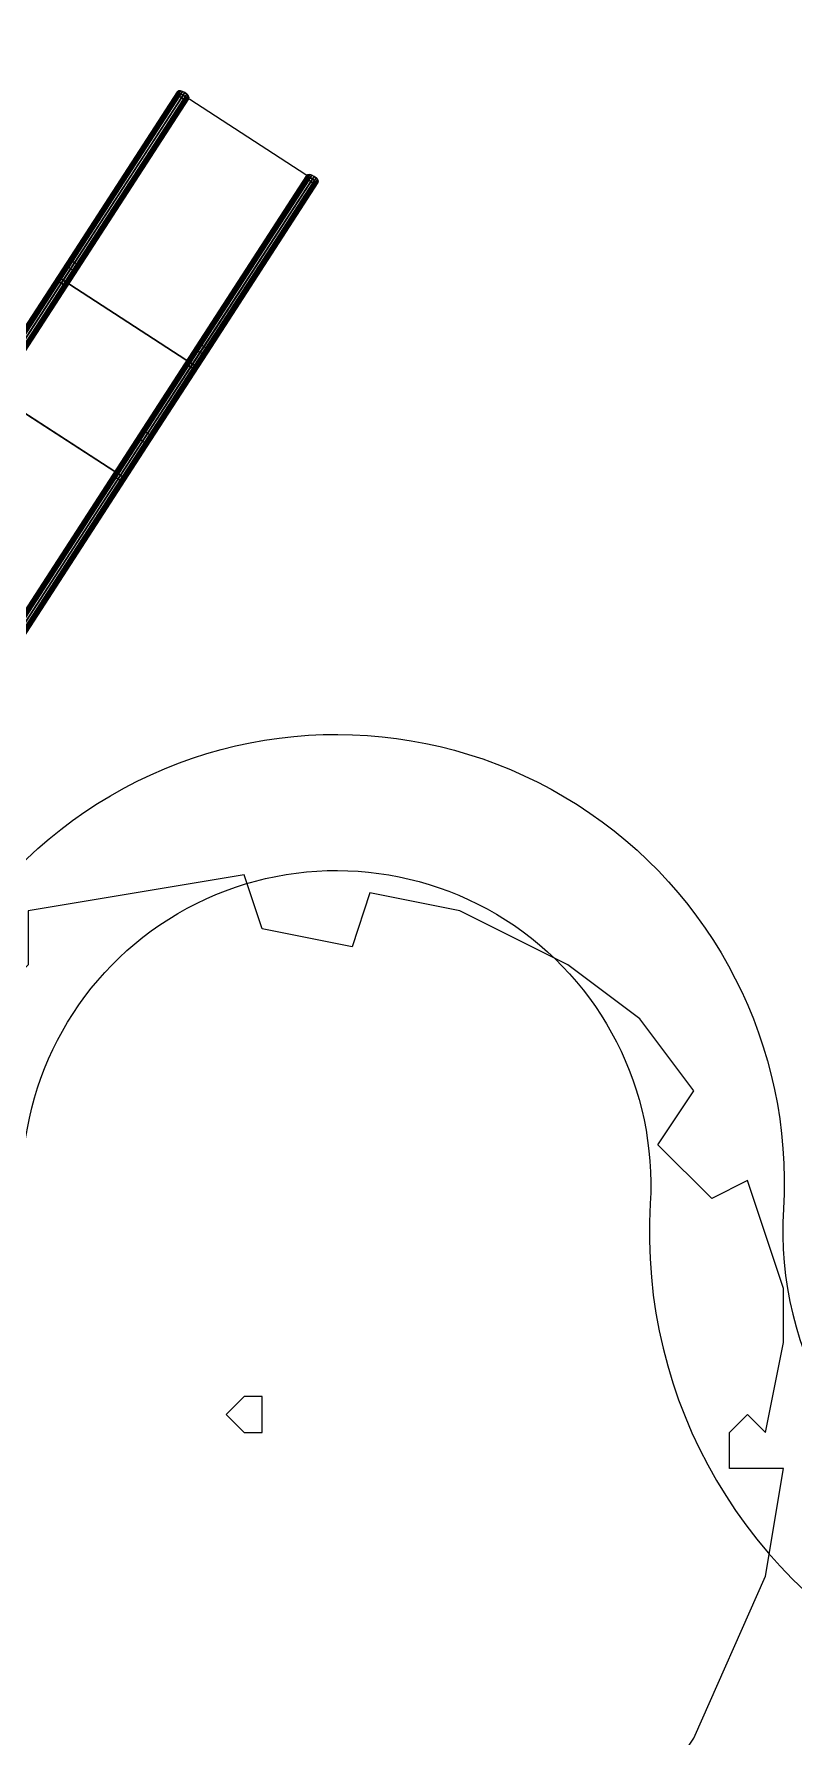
# Model space of a CAD drawing. Header units: millimetres. Extents: x -108 to 357, y -17 to 192.
# Drawn here: x 43.06 to 45.91, y 19.19 to 25.58 of the extents above; entities that cross this region are included whole.
import ezdxf

# ---------------------------------------------------------------- set-up
doc = ezdxf.new("R2010")
doc.units = ezdxf.units.MM
doc.layers.add('01 juegos infantiles', color=32, linetype='Continuous', lineweight=5)
doc.layers.add('POHON', color=62, linetype='Continuous', lineweight=5)

# ---------------------------------------------------------------- blocks, each defined once
blk = doc.blocks.new('A$C56F7531D')
at = {"layer": '01 juegos infantiles', "color": 1, "linetype": 'ByBlock'}
for p, q in [((1.3375, 5.0536, -2.0559), (0.76, 5.0536, -2.0559)), ((0.76, 5.0536, -2.0559), (0.76, 4.5569, -1.7789)), ((1.3375, 4.5569, -1.7789), (1.3375, 5.0536, -2.0559)), ((0.76, 4.5569, -1.7789), (1.3375, 4.5569, -1.7789))]:
    blk.add_line(p, q, dxfattribs=at)
for points in [[(0.7373, 5.1238, -1.8534), (0.7354, 5.1185, -1.8625), (0.7354, 5.88, -2.151), (0.7373, 5.8845, -2.1416)], [(0.7354, 5.1185, -1.8625), (0.7373, 5.1131, -1.8715), (0.7373, 5.8755, -2.1604), (0.7354, 5.88, -2.151)], [(0.7426, 5.1284, -1.8457), (0.7373, 5.1238, -1.8534), (0.7373, 5.8845, -2.1416), (0.7426, 5.8884, -2.1336)], [(0.7373, 5.1131, -1.8715), (0.7426, 5.1085, -1.8793), (0.7426, 5.8716, -2.1684), (0.7373, 5.8755, -2.1604)], [(0.7506, 5.1314, -1.8405), (0.7426, 5.1284, -1.8457), (0.7426, 5.8884, -2.1336), (0.7506, 5.8909, -2.1283)], [(0.7477, 5.0536, -2.0571), (0.7477, 5.88, -2.3702), (0.7723, 5.88, -2.3702), (0.7723, 5.0536, -2.0571)], [(0.7723, 5.0407, -2.0789), (0.7723, 5.88, -2.397), (0.7477, 5.88, -2.397), (0.7477, 5.0407, -2.0789)], [(0.7477, 5.88, -2.397), (0.7723, 5.88, -2.397), (0.7723, 5.88, -2.3702), (0.7477, 5.88, -2.3702)], [(0.76, 5.1325, -1.8387), (0.7506, 5.1314, -1.8405), (0.7506, 5.8909, -2.1283), (0.76, 5.8918, -2.1264)], [(0.7694, 5.1314, -1.8405), (0.76, 5.1325, -1.8387), (0.76, 5.8918, -2.1264), (0.7694, 5.8909, -2.1283)], [(1.3375, 5.88, -2.3691), (0.76, 5.88, -2.3691), (0.76, 5.0536, -2.0559), (1.3375, 5.0536, -2.0559)], [(0.7774, 5.1284, -1.8457), (0.7694, 5.1314, -1.8405), (0.7694, 5.8909, -2.1283), (0.7774, 5.8884, -2.1336)], [(0.7827, 5.1238, -1.8534), (0.7774, 5.1284, -1.8457), (0.7774, 5.8884, -2.1336), (0.7827, 5.8845, -2.1416)], [(0.7774, 5.1085, -1.8793), (0.7827, 5.1131, -1.8715), (0.7827, 5.8755, -2.1604), (0.7774, 5.8716, -2.1684)], [(0.7846, 5.1185, -1.8625), (0.7827, 5.1238, -1.8534), (0.7827, 5.8845, -2.1416), (0.7846, 5.88, -2.151)], [(0.7827, 5.1131, -1.8715), (0.7846, 5.1185, -1.8625), (0.7846, 5.88, -2.151), (0.7827, 5.8755, -2.1604)], [(1.3148, 5.1238, -1.8534), (1.3129, 5.1185, -1.8625), (1.3129, 5.88, -2.151), (1.3148, 5.8845, -2.1416)], [(1.3129, 5.1185, -1.8625), (1.3148, 5.1131, -1.8715), (1.3148, 5.8755, -2.1604), (1.3129, 5.88, -2.151)], [(1.3201, 5.1284, -1.8457), (1.3148, 5.1238, -1.8534), (1.3148, 5.8845, -2.1416), (1.3201, 5.8884, -2.1336)], [(1.3148, 5.1131, -1.8715), (1.3201, 5.1085, -1.8793), (1.3201, 5.8716, -2.1684), (1.3148, 5.8755, -2.1604)], [(1.3281, 5.1314, -1.8405), (1.3201, 5.1284, -1.8457), (1.3201, 5.8884, -2.1336), (1.3281, 5.8909, -2.1283)], [(1.3252, 5.0536, -2.0571), (1.3252, 5.88, -2.3702), (1.3498, 5.88, -2.3702), (1.3498, 5.0536, -2.0571)], [(1.3498, 5.0407, -2.0789), (1.3498, 5.88, -2.397), (1.3252, 5.88, -2.397), (1.3252, 5.0407, -2.0789)], [(1.3252, 5.88, -2.397), (1.3498, 5.88, -2.397), (1.3498, 5.88, -2.3702), (1.3252, 5.88, -2.3702)], [(1.3375, 5.1325, -1.8387), (1.3281, 5.1314, -1.8405), (1.3281, 5.8909, -2.1283), (1.3375, 5.8918, -2.1264)], [(1.3469, 5.1314, -1.8405), (1.3375, 5.1325, -1.8387), (1.3375, 5.8918, -2.1264), (1.3469, 5.8909, -2.1283)], [(1.3549, 5.1284, -1.8457), (1.3469, 5.1314, -1.8405), (1.3469, 5.8909, -2.1283), (1.3549, 5.8884, -2.1336)], [(1.3602, 5.1238, -1.8534), (1.3549, 5.1284, -1.8457), (1.3549, 5.8884, -2.1336), (1.3602, 5.8845, -2.1416)], [(1.3549, 5.1085, -1.8793), (1.3602, 5.1131, -1.8715), (1.3602, 5.8755, -2.1604), (1.3549, 5.8716, -2.1684)], [(1.3621, 5.1185, -1.8625), (1.3602, 5.1238, -1.8534), (1.3602, 5.8845, -2.1416), (1.3621, 5.88, -2.151)], [(1.3602, 5.1131, -1.8715), (1.3621, 5.1185, -1.8625), (1.3621, 5.88, -2.151), (1.3602, 5.8755, -2.1604)], [(0.7426, 5.1085, -1.8793), (0.7506, 5.1055, -1.8844), (0.7506, 5.8691, -2.1737), (0.7426, 5.8716, -2.1684)], [(0.7506, 5.1055, -1.8844), (0.76, 5.1044, -1.8862), (0.76, 5.8682, -2.1756), (0.7506, 5.8691, -2.1737)], [(0.76, 5.1044, -1.8862), (0.7694, 5.1055, -1.8844), (0.7694, 5.8691, -2.1737), (0.76, 5.8682, -2.1756)], [(0.7694, 5.1055, -1.8844), (0.7774, 5.1085, -1.8793), (0.7774, 5.8716, -2.1684), (0.7694, 5.8691, -2.1737)], [(1.3201, 5.1085, -1.8793), (1.3281, 5.1055, -1.8844), (1.3281, 5.8691, -2.1737), (1.3201, 5.8716, -2.1684)], [(1.3281, 5.1055, -1.8844), (1.3375, 5.1044, -1.8862), (1.3375, 5.8682, -2.1756), (1.3281, 5.8691, -2.1737)], [(1.3375, 5.1044, -1.8862), (1.3469, 5.1055, -1.8844), (1.3469, 5.8691, -2.1737), (1.3375, 5.8682, -2.1756)], [(1.3469, 5.1055, -1.8844), (1.3549, 5.1085, -1.8793), (1.3549, 5.8716, -2.1684), (1.3469, 5.8691, -2.1737)], [(0.7373, 4.7334, -1.6356), (0.7354, 4.7265, -1.6438), (0.7354, 5.1185, -1.8625), (0.7373, 5.1238, -1.8534)], [(0.7354, 4.7265, -1.6438), (0.7373, 4.7196, -1.652), (0.7373, 5.1131, -1.8715), (0.7354, 5.1185, -1.8625)], [(0.7426, 4.7393, -1.6286), (0.7373, 4.7334, -1.6356), (0.7373, 5.1238, -1.8534), (0.7426, 5.1284, -1.8457)], [(0.7373, 4.7196, -1.652), (0.7426, 4.7137, -1.659), (0.7426, 5.1085, -1.8793), (0.7373, 5.1131, -1.8715)], [(0.7506, 4.7432, -1.6239), (0.7426, 4.7393, -1.6286), (0.7426, 5.1284, -1.8457), (0.7506, 5.1314, -1.8405)], [(0.7426, 4.7137, -1.659), (0.7506, 4.7098, -1.6637), (0.7506, 5.1055, -1.8844), (0.7426, 5.1085, -1.8793)], [(0.76, 4.7446, -1.6223), (0.7506, 4.7432, -1.6239), (0.7506, 5.1314, -1.8405), (0.76, 5.1325, -1.8387)], [(0.7694, 4.7432, -1.6239), (0.76, 4.7446, -1.6223), (0.76, 5.1325, -1.8387), (0.7694, 5.1314, -1.8405)], [(0.7774, 4.7393, -1.6286), (0.7694, 4.7432, -1.6239), (0.7694, 5.1314, -1.8405), (0.7774, 5.1284, -1.8457)], [(0.7694, 4.7098, -1.6637), (0.7774, 4.7137, -1.659), (0.7774, 5.1085, -1.8793), (0.7694, 5.1055, -1.8844)], [(0.7827, 4.7334, -1.6356), (0.7774, 4.7393, -1.6286), (0.7774, 5.1284, -1.8457), (0.7827, 5.1238, -1.8534)], [(0.7774, 4.7137, -1.659), (0.7827, 4.7196, -1.652), (0.7827, 5.1131, -1.8715), (0.7774, 5.1085, -1.8793)], [(0.7846, 4.7265, -1.6438), (0.7827, 4.7334, -1.6356), (0.7827, 5.1238, -1.8534), (0.7846, 5.1185, -1.8625)], [(0.7827, 4.7196, -1.652), (0.7846, 4.7265, -1.6438), (0.7846, 5.1185, -1.8625), (0.7827, 5.1131, -1.8715)], [(1.3148, 4.7334, -1.6356), (1.3129, 4.7265, -1.6438), (1.3129, 5.1185, -1.8625), (1.3148, 5.1238, -1.8534)], [(1.3129, 4.7265, -1.6438), (1.3148, 4.7196, -1.652), (1.3148, 5.1131, -1.8715), (1.3129, 5.1185, -1.8625)], [(1.3201, 4.7393, -1.6286), (1.3148, 4.7334, -1.6356), (1.3148, 5.1238, -1.8534), (1.3201, 5.1284, -1.8457)], [(1.3148, 4.7196, -1.652), (1.3201, 4.7137, -1.659), (1.3201, 5.1085, -1.8793), (1.3148, 5.1131, -1.8715)], [(1.3281, 4.7432, -1.6239), (1.3201, 4.7393, -1.6286), (1.3201, 5.1284, -1.8457), (1.3281, 5.1314, -1.8405)], [(1.3201, 4.7137, -1.659), (1.3281, 4.7098, -1.6637), (1.3281, 5.1055, -1.8844), (1.3201, 5.1085, -1.8793)], [(1.3375, 4.7446, -1.6223), (1.3281, 4.7432, -1.6239), (1.3281, 5.1314, -1.8405), (1.3375, 5.1325, -1.8387)], [(1.3469, 4.7432, -1.6239), (1.3375, 4.7446, -1.6223), (1.3375, 5.1325, -1.8387), (1.3469, 5.1314, -1.8405)], [(1.3549, 4.7393, -1.6286), (1.3469, 4.7432, -1.6239), (1.3469, 5.1314, -1.8405), (1.3549, 5.1284, -1.8457)], [(1.3469, 4.7098, -1.6637), (1.3549, 4.7137, -1.659), (1.3549, 5.1085, -1.8793), (1.3469, 5.1055, -1.8844)], [(1.3602, 4.7334, -1.6356), (1.3549, 4.7393, -1.6286), (1.3549, 5.1284, -1.8457), (1.3602, 5.1238, -1.8534)], [(1.3549, 4.7137, -1.659), (1.3602, 4.7196, -1.652), (1.3602, 5.1131, -1.8715), (1.3549, 5.1085, -1.8793)], [(1.3621, 4.7265, -1.6438), (1.3602, 4.7334, -1.6356), (1.3602, 5.1238, -1.8534), (1.3621, 5.1185, -1.8625)], [(1.3602, 4.7196, -1.652), (1.3621, 4.7265, -1.6438), (1.3621, 5.1185, -1.8625), (1.3602, 5.1131, -1.8715)], [(0.7477, 4.5569, -1.78), (0.7477, 5.0536, -2.0571), (0.7723, 5.0536, -2.0571), (0.7723, 4.5569, -1.78)], [(0.7506, 4.7098, -1.6637), (0.76, 4.7084, -1.6653), (0.76, 5.1044, -1.8862), (0.7506, 5.1055, -1.8844)], [(0.76, 4.7084, -1.6653), (0.7694, 4.7098, -1.6637), (0.7694, 5.1055, -1.8844), (0.76, 5.1044, -1.8862)], [(1.3375, 4.5569, -1.7789), (1.3375, 5.0536, -2.0559), (0.76, 5.0536, -2.0559), (0.76, 4.5569, -1.7789)], [(1.3252, 4.5569, -1.78), (1.3252, 5.0536, -2.0571), (1.3498, 5.0536, -2.0571), (1.3498, 4.5569, -1.78)], [(1.3281, 4.7098, -1.6637), (1.3375, 4.7084, -1.6653), (1.3375, 5.1044, -1.8862), (1.3281, 5.1055, -1.8844)], [(1.3375, 4.7084, -1.6653), (1.3469, 4.7098, -1.6637), (1.3469, 5.1055, -1.8844), (1.3375, 5.1044, -1.8862)], [(0.7723, 4.5403, -1.7998), (0.7723, 5.0407, -2.0789), (0.7477, 5.0407, -2.0789), (0.7477, 4.5403, -1.7998)], [(1.3498, 4.5403, -1.7998), (1.3498, 5.0407, -2.0789), (1.3252, 5.0407, -2.0789), (1.3252, 4.5403, -1.7998)], [(1.3148, 2.2457, 0.2959), (1.3129, 2.2389, 0.2876), (1.3129, 4.7265, -1.6438), (1.3148, 4.7334, -1.6356)], [(1.3129, 2.2389, 0.2876), (1.3148, 2.2321, 0.2793), (1.3148, 4.7196, -1.652), (1.3129, 4.7265, -1.6438)], [(1.3201, 2.2515, 0.303), (1.3148, 2.2457, 0.2959), (1.3148, 4.7334, -1.6356), (1.3201, 4.7393, -1.6286)], [(1.3281, 2.2554, 0.3077), (1.3201, 2.2515, 0.303), (1.3201, 4.7393, -1.6286), (1.3281, 4.7432, -1.6239)], [(1.3375, 2.2567, 0.3093), (1.3281, 2.2554, 0.3077), (1.3281, 4.7432, -1.6239), (1.3375, 4.7446, -1.6223)], [(1.3469, 2.2554, 0.3077), (1.3375, 2.2567, 0.3093), (1.3375, 4.7446, -1.6223), (1.3469, 4.7432, -1.6239)], [(1.3549, 2.2515, 0.303), (1.3469, 2.2554, 0.3077), (1.3469, 4.7432, -1.6239), (1.3549, 4.7393, -1.6286)], [(1.3602, 2.2457, 0.2959), (1.3549, 2.2515, 0.303), (1.3549, 4.7393, -1.6286), (1.3602, 4.7334, -1.6356)], [(1.3621, 2.2389, 0.2876), (1.3602, 2.2457, 0.2959), (1.3602, 4.7334, -1.6356), (1.3621, 4.7265, -1.6438)], [(1.3602, 2.2321, 0.2793), (1.3621, 2.2389, 0.2876), (1.3621, 4.7265, -1.6438), (1.3602, 4.7196, -1.652)], [(1.3148, 2.2321, 0.2793), (1.3201, 2.2263, 0.2723), (1.3201, 4.7137, -1.659), (1.3148, 4.7196, -1.652)], [(1.3201, 2.2263, 0.2723), (1.3281, 2.2225, 0.2676), (1.3281, 4.7098, -1.6637), (1.3201, 4.7137, -1.659)], [(1.3281, 2.2225, 0.2676), (1.3375, 2.2211, 0.2659), (1.3375, 4.7084, -1.6653), (1.3281, 4.7098, -1.6637)], [(1.3375, 2.2211, 0.2659), (1.3469, 2.2225, 0.2676), (1.3469, 4.7098, -1.6637), (1.3375, 4.7084, -1.6653)], [(1.3469, 2.2225, 0.2676), (1.3549, 2.2263, 0.2723), (1.3549, 4.7137, -1.659), (1.3469, 4.7098, -1.6637)], [(1.3549, 2.2263, 0.2723), (1.3602, 2.2321, 0.2793), (1.3602, 4.7196, -1.652), (1.3549, 4.7137, -1.659)], [(1.3375, 2.7364, -0.365), (1.3375, 4.5569, -1.7789), (0.76, 4.5569, -1.7789), (0.76, 2.7364, -0.365)], [(1.3252, 2.736, -0.3662), (1.3252, 4.5569, -1.78), (1.3498, 4.5569, -1.78), (1.3498, 2.736, -0.3662)], [(1.3498, 2.7256, -0.3908), (1.3498, 4.5403, -1.7998), (1.3252, 4.5403, -1.7998), (1.3252, 2.7256, -0.3908)]]:
    blk.add_3dface(points, dxfattribs=at)
for points, invisible_edges in [([(0.7354, 5.88, -2.151), (0.76, 5.8682, -2.1756), (0.7373, 5.8845, -2.1416)], 3), ([(0.7373, 5.8755, -2.1604), (0.76, 5.8682, -2.1756), (0.7354, 5.88, -2.151)], 3), ([(0.7373, 5.8845, -2.1416), (0.76, 5.8682, -2.1756), (0.7426, 5.8884, -2.1336)], 3), ([(0.7426, 5.8716, -2.1684), (0.7506, 5.8691, -2.1737), (0.7373, 5.8755, -2.1604)], 2), ([(0.7506, 5.8691, -2.1737), (0.76, 5.8682, -2.1756), (0.7373, 5.8755, -2.1604)], 14), ([(0.7426, 5.8884, -2.1336), (0.76, 5.8682, -2.1756), (0.7506, 5.8909, -2.1283)], 3), ([(0.7477, 5.88, -2.3702), (0.7477, 5.0536, -2.0571), (0.7477, 5.88, -2.397)], 2), ([(0.7477, 5.88, -2.397), (0.7477, 5.0536, -2.0571), (0.7477, 5.0407, -2.0789)], 3), ([(0.7506, 5.8909, -2.1283), (0.76, 5.8682, -2.1756), (0.76, 5.8918, -2.1264)], 3), ([(0.76, 5.8918, -2.1264), (0.76, 5.8682, -2.1756), (0.7694, 5.8909, -2.1283)], 3), ([(0.7694, 5.8909, -2.1283), (0.76, 5.8682, -2.1756), (0.7774, 5.8884, -2.1336)], 3), ([(0.7774, 5.8884, -2.1336), (0.76, 5.8682, -2.1756), (0.7827, 5.8845, -2.1416)], 3), ([(0.7827, 5.8845, -2.1416), (0.76, 5.8682, -2.1756), (0.7846, 5.88, -2.151)], 3), ([(0.76, 5.0536, -2.0559), (0.76, 5.88, -2.3691), (0.76, 4.5569, -1.7789)], 2), ([(0.76, 5.88, -2.3691), (0.76, 5.88, -2.1766), (0.76, 4.5569, -1.7789)], 14), ([(0.76, 4.5569, -1.7789), (0.76, 5.88, -2.1766), (0.76, 5.1056, -1.8831)], 13), ([(0.76, 5.0536, -2.0559), (0.76, 5.88, -2.3691), (0.76, 4.5569, -1.7789)], 2), ([(0.76, 5.88, -2.3691), (0.76, 5.88, -2.1766), (0.76, 4.5569, -1.7789)], 14), ([(0.76, 4.5569, -1.7789), (0.76, 5.88, -2.1766), (0.76, 5.1056, -1.8831)], 13), ([(0.7846, 5.88, -2.151), (0.76, 5.8682, -2.1756), (0.7827, 5.8755, -2.1604)], 3), ([(0.7827, 5.8755, -2.1604), (0.76, 5.8682, -2.1756), (0.7694, 5.8691, -2.1737)], 13), ([(0.7694, 5.8691, -2.1737), (0.7774, 5.8716, -2.1684), (0.7827, 5.8755, -2.1604)], 12), ([(0.7723, 5.88, -2.397), (0.7723, 5.0407, -2.0789), (0.7723, 5.88, -2.3702)], 2), ([(0.7723, 5.88, -2.3702), (0.7723, 5.0407, -2.0789), (0.7723, 5.0536, -2.0571)], 3), ([(1.3129, 5.88, -2.151), (1.3375, 5.8682, -2.1756), (1.3148, 5.8845, -2.1416)], 3), ([(1.3148, 5.8755, -2.1604), (1.3375, 5.8682, -2.1756), (1.3129, 5.88, -2.151)], 3), ([(1.3148, 5.8845, -2.1416), (1.3375, 5.8682, -2.1756), (1.3201, 5.8884, -2.1336)], 3), ([(1.3201, 5.8716, -2.1684), (1.3281, 5.8691, -2.1737), (1.3148, 5.8755, -2.1604)], 2), ([(1.3281, 5.8691, -2.1737), (1.3375, 5.8682, -2.1756), (1.3148, 5.8755, -2.1604)], 14), ([(1.3201, 5.8884, -2.1336), (1.3375, 5.8682, -2.1756), (1.3281, 5.8909, -2.1283)], 3), ([(1.3252, 5.88, -2.3702), (1.3252, 5.0536, -2.0571), (1.3252, 5.88, -2.397)], 2), ([(1.3252, 5.88, -2.397), (1.3252, 5.0536, -2.0571), (1.3252, 5.0407, -2.0789)], 3), ([(1.3281, 5.8909, -2.1283), (1.3375, 5.8682, -2.1756), (1.3375, 5.8918, -2.1264)], 3), ([(1.3375, 5.8918, -2.1264), (1.3375, 5.8682, -2.1756), (1.3469, 5.8909, -2.1283)], 3), ([(1.3469, 5.8909, -2.1283), (1.3375, 5.8682, -2.1756), (1.3549, 5.8884, -2.1336)], 3), ([(1.3549, 5.8884, -2.1336), (1.3375, 5.8682, -2.1756), (1.3602, 5.8845, -2.1416)], 3), ([(1.3602, 5.8845, -2.1416), (1.3375, 5.8682, -2.1756), (1.3621, 5.88, -2.151)], 3), ([(1.3375, 5.0536, -2.0559), (1.3375, 5.88, -2.3691), (1.3375, 4.5569, -1.7789)], 2), ([(1.3375, 5.88, -2.3691), (1.3375, 5.88, -2.1766), (1.3375, 4.5569, -1.7789)], 14), ([(1.3375, 4.5569, -1.7789), (1.3375, 5.88, -2.1766), (1.3375, 5.1056, -1.8831)], 13), ([(1.3375, 5.0536, -2.0559), (1.3375, 5.88, -2.3691), (1.3375, 4.5569, -1.7789)], 2), ([(1.3375, 5.88, -2.3691), (1.3375, 5.88, -2.1766), (1.3375, 4.5569, -1.7789)], 14), ([(1.3375, 4.5569, -1.7789), (1.3375, 5.88, -2.1766), (1.3375, 5.1056, -1.8831)], 13), ([(1.3621, 5.88, -2.151), (1.3375, 5.8682, -2.1756), (1.3602, 5.8755, -2.1604)], 3), ([(1.3602, 5.8755, -2.1604), (1.3375, 5.8682, -2.1756), (1.3469, 5.8691, -2.1737)], 13), ([(1.3469, 5.8691, -2.1737), (1.3549, 5.8716, -2.1684), (1.3602, 5.8755, -2.1604)], 12), ([(1.3498, 5.88, -2.397), (1.3498, 5.0407, -2.0789), (1.3498, 5.88, -2.3702)], 2), ([(1.3498, 5.88, -2.3702), (1.3498, 5.0407, -2.0789), (1.3498, 5.0536, -2.0571)], 3), ([(0.7477, 5.0536, -2.0571), (0.7477, 4.5569, -1.78), (0.7477, 5.0407, -2.0789)], 14), ([(0.76, 5.1056, -1.8831), (0.76, 4.7099, -1.6624), (0.76, 4.5569, -1.7789)], 14), ([(0.76, 5.1056, -1.8831), (0.76, 4.7099, -1.6624), (0.76, 4.5569, -1.7789)], 14), ([(0.7723, 5.0407, -2.0789), (0.7723, 4.5403, -1.7998), (0.7723, 5.0536, -2.0571)], 14), ([(0.7723, 5.0536, -2.0571), (0.7723, 4.5403, -1.7998), (0.7723, 4.5569, -1.78)], 3), ([(1.3252, 5.0536, -2.0571), (1.3252, 4.5569, -1.78), (1.3252, 5.0407, -2.0789)], 14), ([(1.3375, 5.1056, -1.8831), (1.3375, 4.7099, -1.6624), (1.3375, 4.5569, -1.7789)], 14), ([(1.3375, 5.1056, -1.8831), (1.3375, 4.7099, -1.6624), (1.3375, 4.5569, -1.7789)], 14), ([(1.3498, 5.0407, -2.0789), (1.3498, 4.5403, -1.7998), (1.3498, 5.0536, -2.0571)], 14), ([(1.3498, 5.0536, -2.0571), (1.3498, 4.5403, -1.7998), (1.3498, 4.5569, -1.78)], 3), ([(0.7477, 5.0407, -2.0789), (0.7477, 4.5569, -1.78), (0.7477, 4.5403, -1.7998)], 3), ([(1.3252, 5.0407, -2.0789), (1.3252, 4.5569, -1.78), (1.3252, 4.5403, -1.7998)], 3), ([(1.3375, 2.2226, 0.2687), (1.3375, 4.5569, -1.7789), (1.3375, 4.7099, -1.6624)], 3), ([(1.3375, 2.2226, 0.2687), (1.3375, 4.5569, -1.7789), (1.3375, 4.7099, -1.6624)], 3), ([(1.3252, 4.5569, -1.78), (1.3252, 2.736, -0.3662), (1.3252, 4.5403, -1.7998)], 14), ([(1.3252, 2.7256, -0.3908), (1.3252, 4.5403, -1.7998), (1.3252, 2.736, -0.3662)], 14), ([(1.3375, 2.7364, -0.365), (1.3375, 4.5569, -1.7789), (1.3375, 2.0955, 0.2292)], 14), ([(1.3375, 2.0955, 0.2292), (1.3375, 4.5569, -1.7789), (1.3375, 2.1019, 0.2493)], 3), ([(1.3375, 2.1019, 0.2493), (1.3375, 4.5569, -1.7789), (1.3375, 2.1131, 0.2654)], 3), ([(1.3375, 2.1131, 0.2654), (1.3375, 4.5569, -1.7789), (1.3375, 2.1299, 0.2757)], 3), ([(1.3375, 2.1299, 0.2757), (1.3375, 4.5569, -1.7789), (1.3375, 2.1525, 0.2798)], 3), ([(1.3375, 2.1525, 0.2798), (1.3375, 4.5569, -1.7789), (1.3375, 2.1898, 0.2798)], 3), ([(1.3375, 2.1898, 0.2798), (1.3375, 4.5569, -1.7789), (1.3375, 2.2072, 0.2763)], 3), ([(1.3375, 2.2072, 0.2763), (1.3375, 4.5569, -1.7789), (1.3375, 2.2226, 0.2687)], 3), ([(1.3375, 2.7364, -0.365), (1.3375, 4.5569, -1.7789), (1.3375, 2.0955, 0.2292)], 14), ([(1.3375, 2.0955, 0.2292), (1.3375, 4.5569, -1.7789), (1.3375, 2.1019, 0.2493)], 3), ([(1.3375, 2.1019, 0.2493), (1.3375, 4.5569, -1.7789), (1.3375, 2.1131, 0.2654)], 3), ([(1.3375, 2.1131, 0.2654), (1.3375, 4.5569, -1.7789), (1.3375, 2.1299, 0.2757)], 3), ([(1.3375, 2.1299, 0.2757), (1.3375, 4.5569, -1.7789), (1.3375, 2.1525, 0.2798)], 3), ([(1.3375, 2.1525, 0.2798), (1.3375, 4.5569, -1.7789), (1.3375, 2.1898, 0.2798)], 3), ([(1.3375, 2.1898, 0.2798), (1.3375, 4.5569, -1.7789), (1.3375, 2.2072, 0.2763)], 3), ([(1.3375, 2.2072, 0.2763), (1.3375, 4.5569, -1.7789), (1.3375, 2.2226, 0.2687)], 3), ([(1.3498, 4.5403, -1.7998), (1.3498, 2.7256, -0.3908), (1.3498, 4.5569, -1.78)], 14), ([(1.3498, 2.736, -0.3662), (1.3498, 4.5569, -1.78), (1.3498, 2.7256, -0.3908)], 14)]:
    blk.add_3dface(points, dxfattribs=dict(at, invisible_edges=invisible_edges))
blk = doc.blocks.new('PHN-1')
at = {"linetype": 'Continuous'}
for points in [[(886.6425, -157.7585), (886.9122, -158.3652), (886.9796, -158.7697), (886.7773, -158.7697), (886.7773, -158.9045), (886.8448, -158.972), (886.9122, -158.9045), (886.9796, -159.2416), (886.9796, -159.4439), (886.8448, -159.8484), (886.7099, -159.7809), (886.5077, -159.9832), (886.6425, -160.1854), (886.4403, -160.4551), (886.1706, -160.6574), (885.7661, -160.8596), (885.429, -160.927), (885.3616, -160.7248), (885.0245, -160.7922), (884.9571, -160.9944), (884.1481, -160.8596), (884.1481, -160.6574), (884.0807, -160.5899), (883.8785, -160.6574), (883.6088, -160.4551), (883.3391, -160.1854), (883.1369, -159.7809), (883.3391, -159.6461), (883.2717, -159.4439), (883.0695, -159.3765), (883.0021, -158.7023), (883.0021, -158.3652), (883.0695, -158.0956), (883.2043, -158.0956), (883.3391, -157.9607), (883.2717, -157.8259), (883.6088, -157.4214), (883.9459, -157.2191), (884.3504, -157.0843), (884.4178, -157.2191), (884.7549, -157.2191), (884.8897, -157.0169), (885.2268, -157.0169), (885.6313, -157.1517), (886.1032, -157.2866), (886.0358, -157.4214), (886.1032, -157.4888), (886.1706, -157.4214), (886.5077, -157.5562), (886.6425, -157.7585)], [(884.8897, -158.972), (884.8897, -158.972), (884.9571, -158.9045), (885.0245, -158.9045), (885.0245, -158.972), (885.0245, -159.0394), (885.0245, -159.0394), (884.9571, -159.0394), (884.8897, -158.972)]]:
    blk.add_lwpolyline(points, dxfattribs=at)
blk = doc.blocks.new('A-DAS')
blk.add_lwpolyline([(12.1687, 29.8457, 0.624529), (10.1867, 26.8695, -0.401496), (9.6963, 25.8055, 1.876625), (12.4162, 23.9293, -1.024101), (14.7703, 23.8444, 1.218456), (18.3413, 24.3347, -0.585238), (19.8293, 26.0101, 1.343335), (16.9479, 30.8841, -0.251496), (12.1687, 29.8457, 1.906042)], format="xyb")
blk.add_lwpolyline([(12.0695, 29.3641, 0.626221), (10.6391, 27.0974, -0.414194), (9.8796, 25.3503, 1.876625), (11.9162, 23.9455, -1.024101), (15.2694, 23.8245, 1.218456), (17.8687, 24.1814, -0.560869), (19.8068, 26.5318, 1.32248), (17.2965, 30.5345, -0.251106)], format="xyb", close=True)
at = {"rotation": 327.0655888939163}
blk.add_blockref('A$C56F7531D', (9.1845, 23.4774, 2.3971), dxfattribs=at)
at = {"layer": 'POHON', "xscale": -1, "rotation": 180}
blk.add_blockref('PHN-1', (-871.7093, -135.918), dxfattribs=at)

msp = doc.modelspace()

# ---------------------------------------------------------------- block references
msp.add_blockref('A-DAS', (30.6, -2.65))

doc.saveas('drawing.dxf')
